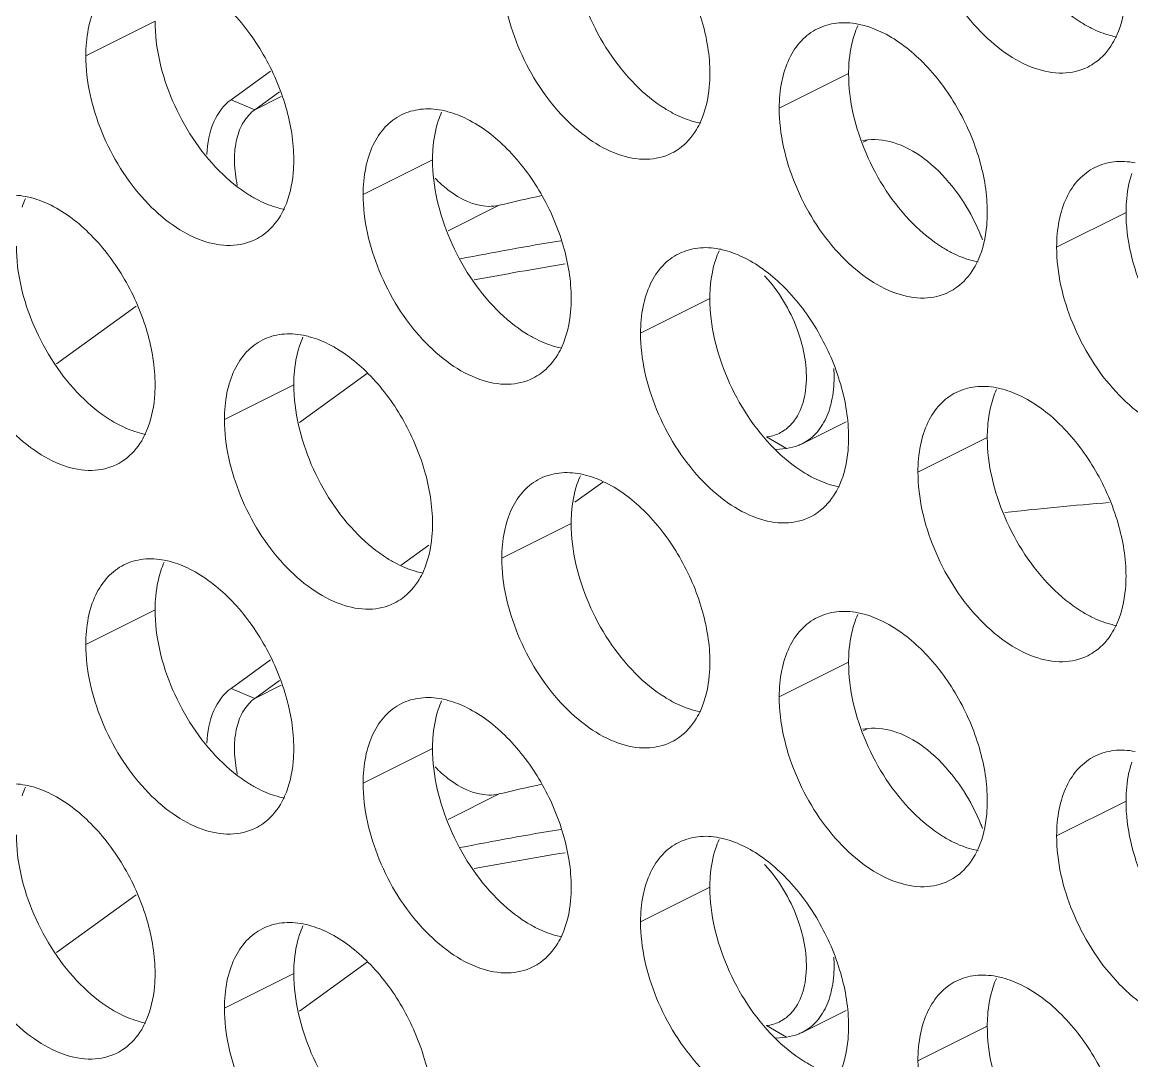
# Model space of a CAD drawing. Header units: millimetres. Extents: x 0 to 2524, y 0 to 1785.
# Drawn here: x 1844.23 to 1853.28, y 800.15 to 808.62 of the extents above; entities that cross this region are included whole.
import ezdxf

# ---------------------------------------------------------------- set-up
doc = ezdxf.new("R2010")
doc.units = ezdxf.units.MM
doc.header["$LTSCALE"] = 0.1
doc.layers.add('标注', color=251, linetype='Continuous', lineweight=9)

msp = doc.modelspace()

# ---------------------------------------------------------------- linework, layer by layer
at = {"layer": '标注'}
for p, q in [((1845.3176, 808.6319), (1844.7519, 808.3491)), ((1845.9371, 807.9904), (1846.2588, 808.2235)), ((1850.9744, 808.2035), (1850.4087, 807.9207)), ((1845.9371, 807.9904), (1846.1303, 807.9089)), ((1846.1303, 807.9089), (1846.3312, 808.0546)), ((1846.1303, 807.9089), (1846.3471, 808.0174)), ((1851.0885, 807.6583), (1851.1307, 807.6634)), ((1851.0941, 807.645), (1851.1307, 807.6634)), ((1847.5803, 807.5005), (1847.0146, 807.2177)), ((1847.7082, 806.9228), (1848.1229, 807.1301)), ((1853.2372, 807.0721), (1852.6715, 806.7893)), ((1849.843, 806.3692), (1849.2774, 806.0863)), ((1845.1625, 806.3073), (1844.5124, 805.8361)), ((1847.0508, 805.7611), (1846.4952, 805.3584)), ((1846.4489, 805.6662), (1845.8832, 805.3834)), ((1850.5963, 805.1861), (1850.9552, 805.3655)), ((1850.3043, 805.2408), (1850.4686, 805.1482)), ((1852.1058, 805.2378), (1851.5401, 804.955)), ((1850.3814, 805.1375), (1850.4686, 805.1482)), ((1848.9686, 804.8736), (1848.7426, 804.7098)), ((1848.7117, 804.5349), (1848.146, 804.252)), ((1847.3245, 804.1958), (1847.5492, 804.3587)), ((1845.3176, 803.8319), (1844.7519, 803.5491)), ((1845.9371, 803.1904), (1846.2588, 803.4235)), ((1850.9744, 803.4035), (1850.4087, 803.1207)), ((1845.9371, 803.1904), (1846.1303, 803.1089)), ((1846.1303, 803.1089), (1846.3312, 803.2546)), ((1846.1303, 803.1089), (1846.3471, 803.2174)), ((1851.0885, 802.8583), (1851.1307, 802.8634)), ((1851.0941, 802.845), (1851.1307, 802.8634)), ((1847.5803, 802.7005), (1847.0146, 802.4177)), ((1847.7082, 802.1228), (1848.1229, 802.3301)), ((1853.2372, 802.2721), (1852.6715, 801.9893)), ((1849.843, 801.5692), (1849.2774, 801.2863)), ((1845.1625, 801.5073), (1844.5124, 801.0361)), ((1847.0508, 800.9611), (1846.4952, 800.5584)), ((1846.4489, 800.8662), (1845.8832, 800.5834)), ((1850.5963, 800.3861), (1850.9552, 800.5655)), ((1850.3043, 800.4408), (1850.4686, 800.3482)), ((1852.1058, 800.4378), (1851.5401, 800.155)), ((1850.3814, 800.3375), (1850.4686, 800.3482))]:
    msp.add_line(p, q, dxfattribs=at)
for centre, radius, start, end in [((1851.7189, 808.2924), 0.734, 155.87957, 161.78032), ((1852.7228, 808.663), 0.4532, 296.52559, 305.90341), ((1846.3124, 807.6578), 0.3102, 125.93748, 128.83937), ((1848.3248, 807.5895), 0.734, 155.87957, 161.78032), ((1849.3287, 807.96), 0.4532, 296.52559, 305.90341), ((1844.9307, 806.8865), 0.734, 155.87957, 161.78032), ((1854.2073, 781.4263), 26.4141, 102.54245, 103.31741), ((1850.5457, 806.2788), 1.6236, 21.72623, 32.78327), ((1845.9346, 807.2571), 0.4532, 296.52559, 305.90341), ((1853.029, 780.1769), 27.0254, 99.37347, 101.14171), ((1850.5709, 806.2888), 1.5965, 20.47854, 21.72497), ((1850.5876, 806.4581), 0.734, 155.87957, 161.78032), ((1852.9718, 779.9649), 27.0323, 99.17529, 100.76862), ((1849.4261, 805.7546), 1.1774, 39.63411, 42.84446), ((1851.5915, 806.8287), 0.4532, 296.52559, 305.90341), ((1847.1934, 805.7552), 0.734, 155.87957, 161.78032), ((1848.1974, 806.1257), 0.4532, 296.52559, 305.90341), ((1849.7447, 805.7264), 1.1116, 359.91611, 3.72336), ((1852.8503, 805.3267), 0.734, 155.87957, 161.78032), ((1850.2408, 805.5887), 0.3607, 314.70551, 321.77347), ((1850.428, 805.5227), 0.3763, 291.06756, 296.55928), ((1850.4269, 805.5246), 0.3786, 296.59018, 305.71684), ((1844.8032, 805.4228), 0.4532, 296.52559, 305.90341), ((1849.4562, 804.6238), 0.734, 155.87957, 161.78032), ((1855.2131, 777.684), 27.1042, 94.47047, 96.27846), ((1850.4601, 804.9944), 0.4532, 296.52559, 305.90341), ((1846.0621, 803.9208), 0.734, 155.87957, 161.78032), ((1847.066, 804.2914), 0.4532, 296.52559, 305.90341), ((1851.7189, 803.4924), 0.734, 155.87957, 161.78032), ((1852.7228, 803.863), 0.4532, 296.52559, 305.90341), ((1846.3124, 802.8578), 0.3102, 125.93748, 128.83937), ((1848.3248, 802.7895), 0.734, 155.87957, 161.78032), ((1849.3287, 803.16), 0.4532, 296.52559, 305.90341), ((1844.9307, 802.0865), 0.734, 155.87957, 161.78032), ((1854.2073, 776.6263), 26.4141, 102.54245, 103.31741), ((1850.5457, 801.4788), 1.6236, 21.72623, 32.78327), ((1845.9346, 802.4571), 0.4532, 296.52559, 305.90341), ((1853.029, 775.3769), 27.0254, 99.37347, 101.14171), ((1850.5709, 801.4888), 1.5965, 20.47854, 21.72497), ((1850.5876, 801.6581), 0.734, 155.87957, 161.78032), ((1852.9718, 775.1649), 27.0323, 99.17529, 100.76862), ((1849.4261, 800.9546), 1.1774, 39.63411, 42.84446), ((1851.5915, 802.0287), 0.4532, 296.52559, 305.90341), ((1847.1934, 800.9552), 0.734, 155.87957, 161.78032), ((1848.1974, 801.3257), 0.4532, 296.52559, 305.90341), ((1849.7447, 800.9264), 1.1116, 359.91611, 3.72336), ((1852.8503, 800.5267), 0.734, 155.87957, 161.78032), ((1850.2408, 800.7887), 0.3607, 314.70551, 321.77347), ((1850.428, 800.7227), 0.3763, 291.06756, 296.55928), ((1850.4269, 800.7246), 0.3786, 296.59018, 305.71684), ((1844.8032, 800.6228), 0.4532, 296.52559, 305.90341)]:
    msp.add_arc(centre, radius, start, end, dxfattribs=at)
for points, knots in [([(1852.9253, 808.2575), (1852.8627, 808.2262), (1852.7127, 808.1922), (1852.4749, 808.24), (1852.2365, 808.3706), (1851.9287, 808.6482), (1851.6427, 809.1109), (1851.5401, 809.5433), (1851.5401, 809.755)], [0, 0, 0, 0, 0.090718, 0.191742, 0.308104, 0.439279, 0.725532, 1, 1, 1, 1]), ([(1848.9945, 809.667), (1849.1152, 809.6067), (1849.3457, 809.4263), (1849.6119, 809.0682), (1849.793, 808.6495), (1849.843, 808.3484), (1849.843, 808.2035)], [0, 0, 0, 0, 0.229676, 0.488215, 0.753207, 1, 1, 1, 1]), ([(1849.2355, 808.1128), (1849.0739, 808.2756), (1848.8229, 808.6628), (1848.7117, 809.1134), (1848.7117, 809.3349)], [0, 0, 0, 0, 0.508684, 1, 1, 1, 1]), ([(1844.7519, 808.3491), (1844.7519, 808.4219), (1844.7639, 808.5609), (1844.8229, 808.751), (1844.9223, 808.9032), (1845.0149, 808.9737), (1845.0638, 808.9981)], [0, 0, 0, 0, 0.289235, 0.54966, 0.782932, 1, 1, 1, 1]), ([(1849.5311, 807.5545), (1849.4685, 807.5233), (1849.3186, 807.4893), (1849.0808, 807.5371), (1848.8424, 807.6677), (1848.5346, 807.9453), (1848.2486, 808.408), (1848.146, 808.8404), (1848.146, 809.052)], [0, 0, 0, 0, 0.090718, 0.191742, 0.308104, 0.439279, 0.725532, 1, 1, 1, 1]), ([(1845.6004, 808.964), (1845.7211, 808.9037), (1845.9516, 808.7234), (1846.2178, 808.3653), (1846.3989, 807.9466), (1846.4489, 807.6455), (1846.4489, 807.5005)], [0, 0, 0, 0, 0.229676, 0.488215, 0.753207, 1, 1, 1, 1]), ([(1853.2372, 808.9064), (1853.2372, 808.8708), (1853.2315, 808.7386), (1853.2022, 808.6059), (1853.1625, 808.5176)], [0, 0, 0, 0, 0.268874, 1, 1, 1, 1]), ([(1852.9543, 808.5743), (1852.9259, 808.5885), (1852.808, 808.655), (1852.7025, 808.7424), (1852.6296, 808.8158)], [0, 0, 0, 0, 0.235002, 1, 1, 1, 1]), ([(1845.8414, 807.4099), (1845.6798, 807.5727), (1845.4288, 807.9598), (1845.3176, 808.4104), (1845.3176, 808.6319)], [0, 0, 0, 0, 0.508684, 1, 1, 1, 1]), ([(1850.7206, 808.5696), (1850.769, 808.5937), (1850.879, 808.6255), (1850.9927, 808.6187), (1851.0496, 808.6078)], [0, 0, 0, 0, 0.482538, 1, 1, 1, 1]), ([(1850.4087, 807.9207), (1850.4087, 807.9935), (1850.4207, 808.1324), (1850.4798, 808.3226), (1850.5791, 808.4748), (1850.6717, 808.5452), (1850.7206, 808.5696)], [0, 0, 0, 0, 0.289235, 0.54966, 0.782932, 1, 1, 1, 1]), ([(1851.0496, 808.6078), (1851.0668, 808.6045), (1851.1384, 808.5879), (1851.2073, 808.5606), (1851.2573, 808.5356)], [0, 0, 0, 0, 0.238696, 1, 1, 1, 1]), ([(1851.2573, 808.5356), (1851.3779, 808.4753), (1851.6084, 808.2949), (1851.8746, 807.9369), (1852.0558, 807.5181), (1852.1058, 807.2171), (1852.1058, 807.0721)], [0, 0, 0, 0, 0.229676, 0.488215, 0.753207, 1, 1, 1, 1]), ([(1853.162, 808.5021), (1853.1448, 808.5054), (1853.0732, 808.522), (1853.0043, 808.5493), (1852.9543, 808.5743)], [0, 0, 0, 0, 0.238696, 1, 1, 1, 1]), ([(1850.9744, 808.2035), (1850.9744, 808.2319), (1850.9781, 808.3394), (1850.9969, 808.4468), (1851.0218, 808.5219)], [0, 0, 0, 0, 0.264225, 1, 1, 1, 1]), ([(1853.1625, 808.5176), (1853.1523, 808.4947), (1853.109, 808.4107), (1853.0449, 808.3366), (1852.9886, 808.2959)], [0, 0, 0, 0, 0.265525, 1, 1, 1, 1]), ([(1846.137, 806.8516), (1846.0744, 806.8203), (1845.9245, 806.7864), (1845.6867, 806.8341), (1845.4483, 806.9648), (1845.1405, 807.2423), (1844.8545, 807.705), (1844.7519, 808.1374), (1844.7519, 808.3491)], [0, 0, 0, 0, 0.090718, 0.191742, 0.308104, 0.439279, 0.725532, 1, 1, 1, 1]), ([(1849.843, 808.2035), (1849.843, 808.1679), (1849.8374, 808.0356), (1849.8081, 807.903), (1849.7684, 807.8146)], [0, 0, 0, 0, 0.268874, 1, 1, 1, 1]), ([(1851.4982, 806.9815), (1851.3367, 807.1442), (1851.0857, 807.5314), (1850.9744, 807.982), (1850.9744, 808.2035)], [0, 0, 0, 0, 0.508684, 1, 1, 1, 1]), ([(1849.5602, 807.8714), (1849.5318, 807.8856), (1849.4139, 807.9521), (1849.3084, 808.0394), (1849.2355, 808.1128)], [0, 0, 0, 0, 0.235002, 1, 1, 1, 1]), ([(1845.7392, 807.5444), (1845.7431, 807.6351), (1845.7725, 807.8032), (1845.8756, 807.9457), (1845.9371, 807.9904)], [0, 0, 0, 0, 0.544183, 1, 1, 1, 1]), ([(1845.9883, 807.2913), (1845.9748, 807.3536), (1845.9588, 807.4747), (1845.9714, 807.6477), (1846.0215, 807.7945), (1846.0828, 807.8713), (1846.1178, 807.8994)], [0, 0, 0, 0, 0.294105, 0.559635, 0.793126, 1, 1, 1, 1]), ([(1847.3265, 807.8667), (1847.3748, 807.8908), (1847.4849, 807.9225), (1847.5986, 807.9157), (1847.6555, 807.9049)], [0, 0, 0, 0, 0.482538, 1, 1, 1, 1]), ([(1847.6555, 807.9049), (1847.6727, 807.9016), (1847.7442, 807.8849), (1847.8131, 807.8577), (1847.8631, 807.8327)], [0, 0, 0, 0, 0.238696, 1, 1, 1, 1]), ([(1851.7939, 806.4231), (1851.7313, 806.3919), (1851.5814, 806.3579), (1851.3436, 806.4057), (1851.1051, 806.5363), (1850.7974, 806.8139), (1850.5113, 807.2766), (1850.4087, 807.709), (1850.4087, 807.9207)], [0, 0, 0, 0, 0.090718, 0.191742, 0.308104, 0.439279, 0.725532, 1, 1, 1, 1]), ([(1847.0146, 807.2177), (1847.0146, 807.2906), (1847.0266, 807.4295), (1847.0857, 807.6197), (1847.185, 807.7719), (1847.2776, 807.8423), (1847.3265, 807.8667)], [0, 0, 0, 0, 0.289235, 0.54966, 0.782932, 1, 1, 1, 1]), ([(1847.5803, 807.5005), (1847.5803, 807.529), (1847.584, 807.6364), (1847.6028, 807.7438), (1847.6276, 807.819)], [0, 0, 0, 0, 0.264225, 1, 1, 1, 1]), ([(1847.8631, 807.8327), (1847.9838, 807.7724), (1848.2143, 807.592), (1848.4805, 807.2339), (1848.6617, 806.8152), (1848.7117, 806.5141), (1848.7117, 806.3692)], [0, 0, 0, 0, 0.229676, 0.488215, 0.753207, 1, 1, 1, 1]), ([(1849.7679, 807.7992), (1849.7507, 807.8025), (1849.6791, 807.8191), (1849.6102, 807.8464), (1849.5602, 807.8714)], [0, 0, 0, 0, 0.238696, 1, 1, 1, 1]), ([(1849.7684, 807.8146), (1849.7581, 807.7917), (1849.7149, 807.7077), (1849.6507, 807.6336), (1849.5945, 807.5929)], [0, 0, 0, 0, 0.265525, 1, 1, 1, 1]), ([(1851.617, 807.4892), (1851.5424, 807.5487), (1851.3906, 807.6425), (1851.2102, 807.6729), (1851.1307, 807.6634)], [0, 0, 0, 0, 0.543816, 1, 1, 1, 1]), ([(1846.4489, 807.5005), (1846.4489, 807.4649), (1846.4432, 807.3327), (1846.414, 807.2), (1846.3743, 807.1117)], [0, 0, 0, 0, 0.268874, 1, 1, 1, 1]), ([(1848.1041, 806.2785), (1847.9425, 806.4413), (1847.6915, 806.8285), (1847.5803, 807.279), (1847.5803, 807.5005)], [0, 0, 0, 0, 0.508684, 1, 1, 1, 1]), ([(1851.9107, 807.1579), (1851.8898, 807.1903), (1851.8052, 807.3116), (1851.7025, 807.421), (1851.617, 807.4892)], [0, 0, 0, 0, 0.260696, 1, 1, 1, 1]), ([(1852.6715, 806.7893), (1852.6715, 806.8621), (1852.6835, 807.0011), (1852.7425, 807.1912), (1852.8419, 807.3435), (1852.9345, 807.4139), (1852.9834, 807.4383)], [0, 0, 0, 0, 0.289235, 0.54966, 0.782932, 1, 1, 1, 1]), ([(1852.9834, 807.4383), (1853.0317, 807.4624), (1853.1418, 807.4941), (1853.2554, 807.4873), (1853.3123, 807.4764)], [0, 0, 0, 0, 0.482538, 1, 1, 1, 1]), ([(1846.1661, 807.1684), (1846.1377, 807.1826), (1846.0197, 807.2491), (1845.9143, 807.3365), (1845.8414, 807.4099)], [0, 0, 0, 0, 0.235002, 1, 1, 1, 1]), ([(1847.6026, 807.3503), (1847.6357, 807.3159), (1847.7574, 807.2044), (1847.9204, 807.1233), (1848.039, 807.1213)], [0, 0, 0, 0, 0.286757, 1, 1, 1, 1]), ([(1853.2372, 807.0721), (1853.2372, 807.1005), (1853.2409, 807.208), (1853.2597, 807.3154), (1853.2845, 807.3905)], [0, 0, 0, 0, 0.264225, 1, 1, 1, 1]), ([(1843.9324, 807.1637), (1843.9807, 807.1878), (1844.0908, 807.2196), (1844.2045, 807.2128), (1844.2613, 807.2019)], [0, 0, 0, 0, 0.482538, 1, 1, 1, 1]), ([(1844.2613, 807.2019), (1844.2786, 807.1986), (1844.3501, 807.182), (1844.419, 807.1547), (1844.469, 807.1297)], [0, 0, 0, 0, 0.238696, 1, 1, 1, 1]), ([(1846.3738, 807.0962), (1846.3566, 807.0995), (1846.285, 807.1162), (1846.2161, 807.1434), (1846.1661, 807.1684)], [0, 0, 0, 0, 0.238696, 1, 1, 1, 1]), ([(1848.3998, 805.7202), (1848.3372, 805.689), (1848.1872, 805.655), (1847.9495, 805.7028), (1847.711, 805.8334), (1847.4032, 806.111), (1847.1172, 806.5736), (1847.0146, 807.0061), (1847.0146, 807.2177)], [0, 0, 0, 0, 0.090718, 0.191742, 0.308104, 0.439279, 0.725532, 1, 1, 1, 1]), ([(1844.469, 807.1297), (1844.5897, 807.0694), (1844.8202, 806.8891), (1845.0864, 806.531), (1845.2675, 806.1123), (1845.3176, 805.8112), (1845.3176, 805.6662)], [0, 0, 0, 0, 0.229676, 0.488215, 0.753207, 1, 1, 1, 1]), ([(1846.3743, 807.1117), (1846.364, 807.0888), (1846.3208, 807.0048), (1846.2566, 806.9307), (1846.2004, 806.89)], [0, 0, 0, 0, 0.265525, 1, 1, 1, 1]), ([(1852.1058, 807.0721), (1852.1058, 807.0365), (1852.1001, 806.9042), (1852.0709, 806.7716), (1852.0312, 806.6833)], [0, 0, 0, 0, 0.268874, 1, 1, 1, 1]), ([(1853.761, 805.8501), (1853.5994, 806.0129), (1853.3484, 806.4), (1853.2372, 806.8506), (1853.2372, 807.0721)], [0, 0, 0, 0, 0.508684, 1, 1, 1, 1]), ([(1851.8229, 806.74), (1851.7945, 806.7542), (1851.6766, 806.8207), (1851.5711, 806.908), (1851.4982, 806.9815)], [0, 0, 0, 0, 0.235002, 1, 1, 1, 1]), ([(1844.71, 805.5756), (1844.5484, 805.7383), (1844.2974, 806.1255), (1844.1862, 806.5761), (1844.1862, 806.7976)], [0, 0, 0, 0, 0.508684, 1, 1, 1, 1]), ([(1849.2774, 806.0863), (1849.2774, 806.1592), (1849.2894, 806.2981), (1849.3484, 806.4883), (1849.4478, 806.6405), (1849.5403, 806.7109), (1849.5893, 806.7353)], [0, 0, 0, 0, 0.289235, 0.54966, 0.782932, 1, 1, 1, 1]), ([(1849.5893, 806.7353), (1849.6376, 806.7594), (1849.7477, 806.7912), (1849.8613, 806.7844), (1849.9182, 806.7735)], [0, 0, 0, 0, 0.482538, 1, 1, 1, 1]), ([(1849.9182, 806.7735), (1849.9354, 806.7702), (1850.007, 806.7536), (1850.0759, 806.7263), (1850.1259, 806.7013)], [0, 0, 0, 0, 0.238696, 1, 1, 1, 1]), ([(1852.0306, 806.6678), (1852.0134, 806.6711), (1851.9419, 806.6877), (1851.8729, 806.715), (1851.8229, 806.74)], [0, 0, 0, 0, 0.238696, 1, 1, 1, 1]), ([(1854.0566, 805.2918), (1853.994, 805.2605), (1853.8441, 805.2266), (1853.6063, 805.2743), (1853.3679, 805.405), (1853.0601, 805.6825), (1852.7741, 806.1452), (1852.6715, 806.5776), (1852.6715, 806.7893)], [0, 0, 0, 0, 0.090718, 0.191742, 0.308104, 0.439279, 0.725532, 1, 1, 1, 1]), ([(1849.843, 806.3692), (1849.843, 806.3976), (1849.8467, 806.505), (1849.8655, 806.6125), (1849.8904, 806.6876)], [0, 0, 0, 0, 0.264225, 1, 1, 1, 1]), ([(1850.1259, 806.7013), (1850.2465, 806.641), (1850.4771, 806.4606), (1850.7433, 806.1026), (1850.9244, 805.6838), (1850.9744, 805.3827), (1850.9744, 805.2378)], [0, 0, 0, 0, 0.229676, 0.488215, 0.753207, 1, 1, 1, 1]), ([(1852.0312, 806.6833), (1852.0209, 806.6604), (1851.9776, 806.5764), (1851.9135, 806.5022), (1851.8573, 806.4615)], [0, 0, 0, 0, 0.265525, 1, 1, 1, 1]), ([(1845.0057, 805.0172), (1844.9431, 804.986), (1844.7931, 804.952), (1844.5553, 804.9998), (1844.3169, 805.1304), (1844.0091, 805.408), (1843.7231, 805.8707), (1843.6205, 806.3031), (1843.6205, 806.5148)], [0, 0, 0, 0, 0.090718, 0.191742, 0.308104, 0.439279, 0.725532, 1, 1, 1, 1]), ([(1850.619, 805.5932), (1850.6453, 805.7456), (1850.5996, 806.0816), (1850.4417, 806.3742), (1850.3328, 806.5056)], [0, 0, 0, 0, 0.475359, 1, 1, 1, 1]), ([(1848.7117, 806.3692), (1848.7117, 806.3336), (1848.706, 806.2013), (1848.6768, 806.0687), (1848.6371, 805.9803)], [0, 0, 0, 0, 0.268874, 1, 1, 1, 1]), ([(1850.3669, 805.1471), (1850.2053, 805.3099), (1849.9543, 805.6971), (1849.843, 806.1477), (1849.843, 806.3692)], [0, 0, 0, 0, 0.508684, 1, 1, 1, 1]), ([(1848.4288, 806.0371), (1848.4004, 806.0513), (1848.2825, 806.1178), (1848.177, 806.2051), (1848.1041, 806.2785)], [0, 0, 0, 0, 0.235002, 1, 1, 1, 1]), ([(1846.1952, 806.0324), (1846.2435, 806.0565), (1846.3535, 806.0882), (1846.4672, 806.0814), (1846.5241, 806.0705)], [0, 0, 0, 0, 0.482538, 1, 1, 1, 1]), ([(1850.6625, 804.5888), (1850.5999, 804.5576), (1850.45, 804.5236), (1850.2122, 804.5714), (1849.9738, 804.702), (1849.666, 804.9796), (1849.38, 805.4423), (1849.2774, 805.8747), (1849.2774, 806.0863)], [0, 0, 0, 0, 0.090718, 0.191742, 0.308104, 0.439279, 0.725532, 1, 1, 1, 1]), ([(1845.8832, 805.3834), (1845.8832, 805.4562), (1845.8953, 805.5952), (1845.9543, 805.7854), (1846.0537, 805.9376), (1846.1462, 806.008), (1846.1952, 806.0324)], [0, 0, 0, 0, 0.289235, 0.54966, 0.782932, 1, 1, 1, 1]), ([(1846.5241, 806.0705), (1846.5413, 806.0672), (1846.6129, 806.0506), (1846.6818, 806.0234), (1846.7318, 805.9984)], [0, 0, 0, 0, 0.238696, 1, 1, 1, 1]), ([(1846.7318, 805.9984), (1846.8524, 805.938), (1847.083, 805.7577), (1847.3492, 805.3996), (1847.5303, 804.9809), (1847.5803, 804.6798), (1847.5803, 804.5349)], [0, 0, 0, 0, 0.229676, 0.488215, 0.753207, 1, 1, 1, 1]), ([(1848.6365, 805.9649), (1848.6193, 805.9682), (1848.5477, 805.9848), (1848.4788, 806.0121), (1848.4288, 806.0371)], [0, 0, 0, 0, 0.238696, 1, 1, 1, 1]), ([(1846.4489, 805.6662), (1846.4489, 805.6947), (1846.4526, 805.8021), (1846.4714, 805.9095), (1846.4963, 805.9846)], [0, 0, 0, 0, 0.264225, 1, 1, 1, 1]), ([(1848.6371, 805.9803), (1848.6268, 805.9574), (1848.5835, 805.8734), (1848.5194, 805.7993), (1848.4631, 805.7586)], [0, 0, 0, 0, 0.265525, 1, 1, 1, 1]), ([(1850.8211, 805.4749), (1850.8269, 805.4939), (1850.8483, 805.5756), (1850.8561, 805.6604), (1850.8562, 805.7248)], [0, 0, 0, 0, 0.236288, 1, 1, 1, 1]), ([(1845.3176, 805.6662), (1845.3176, 805.6306), (1845.3119, 805.4984), (1845.2826, 805.3657), (1845.2429, 805.2774)], [0, 0, 0, 0, 0.268874, 1, 1, 1, 1]), ([(1846.9727, 804.4442), (1846.8112, 804.607), (1846.5602, 804.9941), (1846.4489, 805.4447), (1846.4489, 805.6662)], [0, 0, 0, 0, 0.508684, 1, 1, 1, 1]), ([(1851.852, 805.604), (1851.9003, 805.6281), (1852.0104, 805.6598), (1852.1241, 805.653), (1852.1809, 805.6421)], [0, 0, 0, 0, 0.482538, 1, 1, 1, 1]), ([(1852.1809, 805.6421), (1852.1982, 805.6388), (1852.2697, 805.6222), (1852.3386, 805.5949), (1852.3886, 805.5699)], [0, 0, 0, 0, 0.238696, 1, 1, 1, 1]), ([(1845.0347, 805.3341), (1845.0063, 805.3483), (1844.8884, 805.4148), (1844.7829, 805.5022), (1844.71, 805.5756)], [0, 0, 0, 0, 0.235002, 1, 1, 1, 1]), ([(1850.5242, 805.3655), (1850.5361, 805.3806), (1850.5824, 805.4494), (1850.6081, 805.5306), (1850.619, 805.5932)], [0, 0, 0, 0, 0.2323, 1, 1, 1, 1]), ([(1851.5401, 804.955), (1851.5401, 805.0278), (1851.5521, 805.1667), (1851.6111, 805.3569), (1851.7105, 805.5091), (1851.8031, 805.5795), (1851.852, 805.604)], [0, 0, 0, 0, 0.289235, 0.54966, 0.782932, 1, 1, 1, 1]), ([(1852.1058, 805.2378), (1852.1058, 805.2662), (1852.1095, 805.3737), (1852.1283, 805.4811), (1852.1531, 805.5562)], [0, 0, 0, 0, 0.264225, 1, 1, 1, 1]), ([(1852.3886, 805.5699), (1852.5093, 805.5096), (1852.7398, 805.3293), (1853.006, 804.9712), (1853.1871, 804.5525), (1853.2372, 804.2514), (1853.2372, 804.1064)], [0, 0, 0, 0, 0.229676, 0.488215, 0.753207, 1, 1, 1, 1]), ([(1850.6479, 805.2172), (1850.6883, 805.2463), (1850.7616, 805.3249), (1850.8048, 805.4222), (1850.8211, 805.4749)], [0, 0, 0, 0, 0.474781, 1, 1, 1, 1]), ([(1847.2684, 803.8859), (1847.2058, 803.8547), (1847.0559, 803.8207), (1846.8181, 803.8685), (1846.5797, 803.9991), (1846.2719, 804.2766), (1845.9859, 804.7393), (1845.8832, 805.1717), (1845.8832, 805.3834)], [0, 0, 0, 0, 0.090718, 0.191742, 0.308104, 0.439279, 0.725532, 1, 1, 1, 1]), ([(1845.2424, 805.2619), (1845.2252, 805.2652), (1845.1536, 805.2818), (1845.0847, 805.3091), (1845.0347, 805.3341)], [0, 0, 0, 0, 0.238696, 1, 1, 1, 1]), ([(1845.2429, 805.2774), (1845.2327, 805.2545), (1845.1894, 805.1705), (1845.1253, 805.0964), (1845.069, 805.0557)], [0, 0, 0, 0, 0.265525, 1, 1, 1, 1]), ([(1850.3043, 805.2408), (1850.3398, 805.245), (1850.41, 805.2648), (1850.4692, 805.3073), (1850.4946, 805.3323)], [0, 0, 0, 0, 0.500779, 1, 1, 1, 1]), ([(1850.9744, 805.2378), (1850.9744, 805.2022), (1850.9687, 805.0699), (1850.9395, 804.9373), (1850.8998, 804.8489)], [0, 0, 0, 0, 0.268874, 1, 1, 1, 1]), ([(1852.6296, 804.0158), (1852.468, 804.1786), (1852.217, 804.5657), (1852.1058, 805.0163), (1852.1058, 805.2378)], [0, 0, 0, 0, 0.508684, 1, 1, 1, 1]), ([(1850.6916, 804.9057), (1850.6632, 804.9199), (1850.5452, 804.9864), (1850.4397, 805.0737), (1850.3669, 805.1471)], [0, 0, 0, 0, 0.235002, 1, 1, 1, 1]), ([(1848.4579, 804.901), (1848.5062, 804.9251), (1848.6163, 804.9569), (1848.73, 804.95), (1848.7868, 804.9392)], [0, 0, 0, 0, 0.482538, 1, 1, 1, 1]), ([(1848.7868, 804.9392), (1848.804, 804.9359), (1848.8756, 804.9193), (1848.9445, 804.892), (1848.9945, 804.867)], [0, 0, 0, 0, 0.238696, 1, 1, 1, 1]), ([(1850.8993, 804.8335), (1850.8821, 804.8368), (1850.8105, 804.8534), (1850.7416, 804.8807), (1850.6916, 804.9057)], [0, 0, 0, 0, 0.238696, 1, 1, 1, 1]), ([(1852.9253, 803.4575), (1852.8627, 803.4262), (1852.7127, 803.3922), (1852.4749, 803.44), (1852.2365, 803.5706), (1851.9287, 803.8482), (1851.6427, 804.3109), (1851.5401, 804.7433), (1851.5401, 804.955)], [0, 0, 0, 0, 0.090718, 0.191742, 0.308104, 0.439279, 0.725532, 1, 1, 1, 1]), ([(1848.146, 804.252), (1848.146, 804.3249), (1848.158, 804.4638), (1848.217, 804.654), (1848.3164, 804.8062), (1848.409, 804.8766), (1848.4579, 804.901)], [0, 0, 0, 0, 0.289235, 0.54966, 0.782932, 1, 1, 1, 1]), ([(1848.7117, 804.5349), (1848.7117, 804.5633), (1848.7154, 804.6707), (1848.7342, 804.7781), (1848.759, 804.8533)], [0, 0, 0, 0, 0.264225, 1, 1, 1, 1]), ([(1848.9945, 804.867), (1849.1152, 804.8067), (1849.3457, 804.6263), (1849.6119, 804.2682), (1849.793, 803.8495), (1849.843, 803.5484), (1849.843, 803.4035)], [0, 0, 0, 0, 0.229676, 0.488215, 0.753207, 1, 1, 1, 1]), ([(1850.8998, 804.8489), (1850.8895, 804.826), (1850.8462, 804.7421), (1850.7821, 804.6679), (1850.7259, 804.6272)], [0, 0, 0, 0, 0.265525, 1, 1, 1, 1]), ([(1847.5803, 804.5349), (1847.5803, 804.4992), (1847.5746, 804.367), (1847.5454, 804.2344), (1847.5057, 804.146)], [0, 0, 0, 0, 0.268874, 1, 1, 1, 1]), ([(1849.2355, 803.3128), (1849.0739, 803.4756), (1848.8229, 803.8628), (1848.7117, 804.3134), (1848.7117, 804.5349)], [0, 0, 0, 0, 0.508684, 1, 1, 1, 1]), ([(1847.2975, 804.2027), (1847.269, 804.217), (1847.1511, 804.2835), (1847.0456, 804.3708), (1846.9727, 804.4442)], [0, 0, 0, 0, 0.235002, 1, 1, 1, 1]), ([(1844.7519, 803.5491), (1844.7519, 803.6219), (1844.7639, 803.7609), (1844.8229, 803.951), (1844.9223, 804.1032), (1845.0149, 804.1737), (1845.0638, 804.1981)], [0, 0, 0, 0, 0.289235, 0.54966, 0.782932, 1, 1, 1, 1]), ([(1845.0638, 804.1981), (1845.1121, 804.2222), (1845.2222, 804.2539), (1845.3358, 804.2471), (1845.3927, 804.2362)], [0, 0, 0, 0, 0.482538, 1, 1, 1, 1]), ([(1845.3927, 804.2362), (1845.4099, 804.2329), (1845.4815, 804.2163), (1845.5504, 804.189), (1845.6004, 804.164)], [0, 0, 0, 0, 0.238696, 1, 1, 1, 1]), ([(1847.5052, 804.1306), (1847.4879, 804.1339), (1847.4164, 804.1505), (1847.3475, 804.1777), (1847.2975, 804.2027)], [0, 0, 0, 0, 0.238696, 1, 1, 1, 1]), ([(1849.5311, 802.7545), (1849.4685, 802.7233), (1849.3186, 802.6893), (1849.0808, 802.7371), (1848.8424, 802.8677), (1848.5346, 803.1453), (1848.2486, 803.608), (1848.146, 804.0404), (1848.146, 804.252)], [0, 0, 0, 0, 0.090718, 0.191742, 0.308104, 0.439279, 0.725532, 1, 1, 1, 1]), ([(1845.3176, 803.8319), (1845.3176, 803.8603), (1845.3213, 803.9678), (1845.3401, 804.0752), (1845.3649, 804.1503)], [0, 0, 0, 0, 0.264225, 1, 1, 1, 1]), ([(1845.6004, 804.164), (1845.7211, 804.1037), (1845.9516, 803.9234), (1846.2178, 803.5653), (1846.3989, 803.1466), (1846.4489, 802.8455), (1846.4489, 802.7005)], [0, 0, 0, 0, 0.229676, 0.488215, 0.753207, 1, 1, 1, 1]), ([(1847.5057, 804.146), (1847.4954, 804.1231), (1847.4521, 804.0391), (1847.388, 803.965), (1847.3318, 803.9243)], [0, 0, 0, 0, 0.265525, 1, 1, 1, 1]), ([(1853.2372, 804.1064), (1853.2372, 804.0708), (1853.2315, 803.9386), (1853.2022, 803.8059), (1853.1625, 803.7176)], [0, 0, 0, 0, 0.268874, 1, 1, 1, 1]), ([(1852.9543, 803.7743), (1852.9259, 803.7885), (1852.808, 803.855), (1852.7025, 803.9424), (1852.6296, 804.0158)], [0, 0, 0, 0, 0.235002, 1, 1, 1, 1]), ([(1845.8414, 802.6099), (1845.6798, 802.7727), (1845.4288, 803.1598), (1845.3176, 803.6104), (1845.3176, 803.8319)], [0, 0, 0, 0, 0.508684, 1, 1, 1, 1]), ([(1850.7206, 803.7696), (1850.769, 803.7937), (1850.879, 803.8255), (1850.9927, 803.8187), (1851.0496, 803.8078)], [0, 0, 0, 0, 0.482538, 1, 1, 1, 1]), ([(1850.4087, 803.1207), (1850.4087, 803.1935), (1850.4207, 803.3324), (1850.4798, 803.5226), (1850.5791, 803.6748), (1850.6717, 803.7452), (1850.7206, 803.7696)], [0, 0, 0, 0, 0.289235, 0.54966, 0.782932, 1, 1, 1, 1]), ([(1851.0496, 803.8078), (1851.0668, 803.8045), (1851.1384, 803.7879), (1851.2073, 803.7606), (1851.2573, 803.7356)], [0, 0, 0, 0, 0.238696, 1, 1, 1, 1]), ([(1851.2573, 803.7356), (1851.3779, 803.6753), (1851.6084, 803.4949), (1851.8746, 803.1369), (1852.0558, 802.7181), (1852.1058, 802.4171), (1852.1058, 802.2721)], [0, 0, 0, 0, 0.229676, 0.488215, 0.753207, 1, 1, 1, 1]), ([(1853.162, 803.7021), (1853.1448, 803.7054), (1853.0732, 803.722), (1853.0043, 803.7493), (1852.9543, 803.7743)], [0, 0, 0, 0, 0.238696, 1, 1, 1, 1]), ([(1850.9744, 803.4035), (1850.9744, 803.4319), (1850.9781, 803.5394), (1850.9969, 803.6468), (1851.0218, 803.7219)], [0, 0, 0, 0, 0.264225, 1, 1, 1, 1]), ([(1853.1625, 803.7176), (1853.1523, 803.6947), (1853.109, 803.6107), (1853.0449, 803.5366), (1852.9886, 803.4959)], [0, 0, 0, 0, 0.265525, 1, 1, 1, 1]), ([(1846.137, 802.0516), (1846.0744, 802.0203), (1845.9245, 801.9864), (1845.6867, 802.0341), (1845.4483, 802.1648), (1845.1405, 802.4423), (1844.8545, 802.905), (1844.7519, 803.3374), (1844.7519, 803.5491)], [0, 0, 0, 0, 0.090718, 0.191742, 0.308104, 0.439279, 0.725532, 1, 1, 1, 1]), ([(1849.843, 803.4035), (1849.843, 803.3679), (1849.8374, 803.2356), (1849.8081, 803.103), (1849.7684, 803.0146)], [0, 0, 0, 0, 0.268874, 1, 1, 1, 1]), ([(1851.4982, 802.1815), (1851.3367, 802.3442), (1851.0857, 802.7314), (1850.9744, 803.182), (1850.9744, 803.4035)], [0, 0, 0, 0, 0.508684, 1, 1, 1, 1]), ([(1849.5602, 803.0714), (1849.5318, 803.0856), (1849.4139, 803.1521), (1849.3084, 803.2394), (1849.2355, 803.3128)], [0, 0, 0, 0, 0.235002, 1, 1, 1, 1]), ([(1845.7392, 802.7444), (1845.7431, 802.8351), (1845.7725, 803.0032), (1845.8756, 803.1457), (1845.9371, 803.1904)], [0, 0, 0, 0, 0.544183, 1, 1, 1, 1]), ([(1845.9883, 802.4913), (1845.9748, 802.5536), (1845.9588, 802.6747), (1845.9714, 802.8477), (1846.0215, 802.9945), (1846.0828, 803.0713), (1846.1178, 803.0994)], [0, 0, 0, 0, 0.294105, 0.559635, 0.793126, 1, 1, 1, 1]), ([(1847.3265, 803.0667), (1847.3748, 803.0908), (1847.4849, 803.1225), (1847.5986, 803.1157), (1847.6555, 803.1049)], [0, 0, 0, 0, 0.482538, 1, 1, 1, 1]), ([(1847.6555, 803.1049), (1847.6727, 803.1016), (1847.7442, 803.0849), (1847.8131, 803.0577), (1847.8631, 803.0327)], [0, 0, 0, 0, 0.238696, 1, 1, 1, 1]), ([(1851.7939, 801.6231), (1851.7313, 801.5919), (1851.5814, 801.5579), (1851.3436, 801.6057), (1851.1051, 801.7363), (1850.7974, 802.0139), (1850.5113, 802.4766), (1850.4087, 802.909), (1850.4087, 803.1207)], [0, 0, 0, 0, 0.090718, 0.191742, 0.308104, 0.439279, 0.725532, 1, 1, 1, 1]), ([(1847.0146, 802.4177), (1847.0146, 802.4906), (1847.0266, 802.6295), (1847.0857, 802.8197), (1847.185, 802.9719), (1847.2776, 803.0423), (1847.3265, 803.0667)], [0, 0, 0, 0, 0.289235, 0.54966, 0.782932, 1, 1, 1, 1]), ([(1847.5803, 802.7005), (1847.5803, 802.729), (1847.584, 802.8364), (1847.6028, 802.9438), (1847.6276, 803.019)], [0, 0, 0, 0, 0.264225, 1, 1, 1, 1]), ([(1847.8631, 803.0327), (1847.9838, 802.9724), (1848.2143, 802.792), (1848.4805, 802.4339), (1848.6617, 802.0152), (1848.7117, 801.7141), (1848.7117, 801.5692)], [0, 0, 0, 0, 0.229676, 0.488215, 0.753207, 1, 1, 1, 1]), ([(1849.7679, 802.9992), (1849.7507, 803.0025), (1849.6791, 803.0191), (1849.6102, 803.0464), (1849.5602, 803.0714)], [0, 0, 0, 0, 0.238696, 1, 1, 1, 1]), ([(1849.7684, 803.0146), (1849.7581, 802.9917), (1849.7149, 802.9077), (1849.6507, 802.8336), (1849.5945, 802.7929)], [0, 0, 0, 0, 0.265525, 1, 1, 1, 1]), ([(1851.617, 802.6892), (1851.5424, 802.7487), (1851.3906, 802.8425), (1851.2102, 802.8729), (1851.1307, 802.8634)], [0, 0, 0, 0, 0.543816, 1, 1, 1, 1]), ([(1846.4489, 802.7005), (1846.4489, 802.6649), (1846.4432, 802.5327), (1846.414, 802.4), (1846.3743, 802.3117)], [0, 0, 0, 0, 0.268874, 1, 1, 1, 1]), ([(1848.1041, 801.4785), (1847.9425, 801.6413), (1847.6915, 802.0285), (1847.5803, 802.479), (1847.5803, 802.7005)], [0, 0, 0, 0, 0.508684, 1, 1, 1, 1]), ([(1851.9107, 802.3579), (1851.8898, 802.3903), (1851.8052, 802.5116), (1851.7025, 802.621), (1851.617, 802.6892)], [0, 0, 0, 0, 0.260696, 1, 1, 1, 1]), ([(1852.9834, 802.6383), (1853.0317, 802.6624), (1853.1418, 802.6941), (1853.2554, 802.6873), (1853.3123, 802.6764)], [0, 0, 0, 0, 0.482538, 1, 1, 1, 1]), ([(1846.1661, 802.3684), (1846.1377, 802.3826), (1846.0197, 802.4491), (1845.9143, 802.5365), (1845.8414, 802.6099)], [0, 0, 0, 0, 0.235002, 1, 1, 1, 1]), ([(1847.6026, 802.5503), (1847.6357, 802.5159), (1847.7574, 802.4044), (1847.9204, 802.3233), (1848.039, 802.3213)], [0, 0, 0, 0, 0.286757, 1, 1, 1, 1]), ([(1852.6715, 801.9893), (1852.6715, 802.0621), (1852.6835, 802.2011), (1852.7425, 802.3912), (1852.8419, 802.5435), (1852.9345, 802.6139), (1852.9834, 802.6383)], [0, 0, 0, 0, 0.289235, 0.54966, 0.782932, 1, 1, 1, 1]), ([(1853.2372, 802.2721), (1853.2372, 802.3005), (1853.2409, 802.408), (1853.2597, 802.5154), (1853.2845, 802.5905)], [0, 0, 0, 0, 0.264225, 1, 1, 1, 1]), ([(1843.9324, 802.3637), (1843.9807, 802.3878), (1844.0908, 802.4196), (1844.2045, 802.4128), (1844.2613, 802.4019)], [0, 0, 0, 0, 0.482538, 1, 1, 1, 1]), ([(1844.2613, 802.4019), (1844.2786, 802.3986), (1844.3501, 802.382), (1844.419, 802.3547), (1844.469, 802.3297)], [0, 0, 0, 0, 0.238696, 1, 1, 1, 1]), ([(1846.3738, 802.2962), (1846.3566, 802.2995), (1846.285, 802.3162), (1846.2161, 802.3434), (1846.1661, 802.3684)], [0, 0, 0, 0, 0.238696, 1, 1, 1, 1]), ([(1848.3998, 800.9202), (1848.3372, 800.889), (1848.1872, 800.855), (1847.9495, 800.9028), (1847.711, 801.0334), (1847.4032, 801.311), (1847.1172, 801.7736), (1847.0146, 802.2061), (1847.0146, 802.4177)], [0, 0, 0, 0, 0.090718, 0.191742, 0.308104, 0.439279, 0.725532, 1, 1, 1, 1]), ([(1844.469, 802.3297), (1844.5897, 802.2694), (1844.8202, 802.0891), (1845.0864, 801.731), (1845.2675, 801.3123), (1845.3176, 801.0112), (1845.3176, 800.8662)], [0, 0, 0, 0, 0.229676, 0.488215, 0.753207, 1, 1, 1, 1]), ([(1846.3743, 802.3117), (1846.364, 802.2888), (1846.3208, 802.2048), (1846.2566, 802.1307), (1846.2004, 802.09)], [0, 0, 0, 0, 0.265525, 1, 1, 1, 1]), ([(1852.1058, 802.2721), (1852.1058, 802.2365), (1852.1001, 802.1042), (1852.0709, 801.9716), (1852.0312, 801.8833)], [0, 0, 0, 0, 0.268874, 1, 1, 1, 1]), ([(1853.761, 801.0501), (1853.5994, 801.2129), (1853.3484, 801.6), (1853.2372, 802.0506), (1853.2372, 802.2721)], [0, 0, 0, 0, 0.508684, 1, 1, 1, 1]), ([(1851.8229, 801.94), (1851.7945, 801.9542), (1851.6766, 802.0207), (1851.5711, 802.108), (1851.4982, 802.1815)], [0, 0, 0, 0, 0.235002, 1, 1, 1, 1]), ([(1844.71, 800.7756), (1844.5484, 800.9383), (1844.2974, 801.3255), (1844.1862, 801.7761), (1844.1862, 801.9976)], [0, 0, 0, 0, 0.508684, 1, 1, 1, 1]), ([(1849.2774, 801.2863), (1849.2774, 801.3592), (1849.2894, 801.4981), (1849.3484, 801.6883), (1849.4478, 801.8405), (1849.5403, 801.9109), (1849.5893, 801.9353)], [0, 0, 0, 0, 0.289235, 0.54966, 0.782932, 1, 1, 1, 1]), ([(1849.5893, 801.9353), (1849.6376, 801.9594), (1849.7477, 801.9912), (1849.8613, 801.9844), (1849.9182, 801.9735)], [0, 0, 0, 0, 0.482538, 1, 1, 1, 1]), ([(1849.9182, 801.9735), (1849.9354, 801.9702), (1850.007, 801.9536), (1850.0759, 801.9263), (1850.1259, 801.9013)], [0, 0, 0, 0, 0.238696, 1, 1, 1, 1]), ([(1852.0306, 801.8678), (1852.0134, 801.8711), (1851.9419, 801.8877), (1851.8729, 801.915), (1851.8229, 801.94)], [0, 0, 0, 0, 0.238696, 1, 1, 1, 1]), ([(1854.0566, 800.4918), (1853.994, 800.4605), (1853.8441, 800.4266), (1853.6063, 800.4743), (1853.3679, 800.605), (1853.0601, 800.8825), (1852.7741, 801.3452), (1852.6715, 801.7776), (1852.6715, 801.9893)], [0, 0, 0, 0, 0.090718, 0.191742, 0.308104, 0.439279, 0.725532, 1, 1, 1, 1]), ([(1849.843, 801.5692), (1849.843, 801.5976), (1849.8467, 801.705), (1849.8655, 801.8125), (1849.8904, 801.8876)], [0, 0, 0, 0, 0.264225, 1, 1, 1, 1]), ([(1850.1259, 801.9013), (1850.2465, 801.841), (1850.4771, 801.6606), (1850.7433, 801.3026), (1850.9244, 800.8838), (1850.9744, 800.5827), (1850.9744, 800.4378)], [0, 0, 0, 0, 0.229676, 0.488215, 0.753207, 1, 1, 1, 1]), ([(1852.0312, 801.8833), (1852.0209, 801.8604), (1851.9776, 801.7764), (1851.9135, 801.7022), (1851.8573, 801.6615)], [0, 0, 0, 0, 0.265525, 1, 1, 1, 1]), ([(1845.0057, 800.2172), (1844.9431, 800.186), (1844.7931, 800.152), (1844.5553, 800.1998), (1844.3169, 800.3304), (1844.0091, 800.608), (1843.7231, 801.0707), (1843.6205, 801.5031), (1843.6205, 801.7148)], [0, 0, 0, 0, 0.090718, 0.191742, 0.308104, 0.439279, 0.725532, 1, 1, 1, 1]), ([(1850.619, 800.7932), (1850.6453, 800.9456), (1850.5996, 801.2816), (1850.4417, 801.5742), (1850.3328, 801.7056)], [0, 0, 0, 0, 0.475359, 1, 1, 1, 1]), ([(1848.7117, 801.5692), (1848.7117, 801.5336), (1848.706, 801.4013), (1848.6768, 801.2687), (1848.6371, 801.1803)], [0, 0, 0, 0, 0.268874, 1, 1, 1, 1]), ([(1850.3669, 800.3471), (1850.2053, 800.5099), (1849.9543, 800.8971), (1849.843, 801.3477), (1849.843, 801.5692)], [0, 0, 0, 0, 0.508684, 1, 1, 1, 1]), ([(1848.4288, 801.2371), (1848.4004, 801.2513), (1848.2825, 801.3178), (1848.177, 801.4051), (1848.1041, 801.4785)], [0, 0, 0, 0, 0.235002, 1, 1, 1, 1]), ([(1846.1952, 801.2324), (1846.2435, 801.2565), (1846.3535, 801.2882), (1846.4672, 801.2814), (1846.5241, 801.2705)], [0, 0, 0, 0, 0.482538, 1, 1, 1, 1]), ([(1850.6625, 799.7888), (1850.5999, 799.7576), (1850.45, 799.7236), (1850.2122, 799.7714), (1849.9738, 799.902), (1849.666, 800.1796), (1849.38, 800.6423), (1849.2774, 801.0747), (1849.2774, 801.2863)], [0, 0, 0, 0, 0.090718, 0.191742, 0.308104, 0.439279, 0.725532, 1, 1, 1, 1]), ([(1845.8832, 800.5834), (1845.8832, 800.6562), (1845.8953, 800.7952), (1845.9543, 800.9854), (1846.0537, 801.1376), (1846.1462, 801.208), (1846.1952, 801.2324)], [0, 0, 0, 0, 0.289235, 0.54966, 0.782932, 1, 1, 1, 1]), ([(1846.5241, 801.2705), (1846.5413, 801.2672), (1846.6129, 801.2506), (1846.6818, 801.2234), (1846.7318, 801.1984)], [0, 0, 0, 0, 0.238696, 1, 1, 1, 1]), ([(1846.7318, 801.1984), (1846.8524, 801.138), (1847.083, 800.9577), (1847.3492, 800.5996), (1847.5303, 800.1809), (1847.5803, 799.8798), (1847.5803, 799.7349)], [0, 0, 0, 0, 0.229676, 0.488215, 0.753207, 1, 1, 1, 1]), ([(1848.6365, 801.1649), (1848.6193, 801.1682), (1848.5477, 801.1848), (1848.4788, 801.2121), (1848.4288, 801.2371)], [0, 0, 0, 0, 0.238696, 1, 1, 1, 1]), ([(1846.4489, 800.8662), (1846.4489, 800.8947), (1846.4526, 801.0021), (1846.4714, 801.1095), (1846.4963, 801.1846)], [0, 0, 0, 0, 0.264225, 1, 1, 1, 1]), ([(1848.6371, 801.1803), (1848.6268, 801.1574), (1848.5835, 801.0734), (1848.5194, 800.9993), (1848.4631, 800.9586)], [0, 0, 0, 0, 0.265525, 1, 1, 1, 1]), ([(1850.8211, 800.6749), (1850.8269, 800.6939), (1850.8483, 800.7756), (1850.8561, 800.8604), (1850.8562, 800.9248)], [0, 0, 0, 0, 0.236288, 1, 1, 1, 1]), ([(1845.3176, 800.8662), (1845.3176, 800.8306), (1845.3119, 800.6984), (1845.2826, 800.5657), (1845.2429, 800.4774)], [0, 0, 0, 0, 0.268874, 1, 1, 1, 1]), ([(1846.9727, 799.6442), (1846.8112, 799.807), (1846.5602, 800.1941), (1846.4489, 800.6447), (1846.4489, 800.8662)], [0, 0, 0, 0, 0.508684, 1, 1, 1, 1]), ([(1851.852, 800.804), (1851.9003, 800.8281), (1852.0104, 800.8598), (1852.1241, 800.853), (1852.1809, 800.8421)], [0, 0, 0, 0, 0.482538, 1, 1, 1, 1]), ([(1852.1809, 800.8421), (1852.1982, 800.8388), (1852.2697, 800.8222), (1852.3386, 800.7949), (1852.3886, 800.7699)], [0, 0, 0, 0, 0.238696, 1, 1, 1, 1]), ([(1845.0347, 800.5341), (1845.0063, 800.5483), (1844.8884, 800.6148), (1844.7829, 800.7022), (1844.71, 800.7756)], [0, 0, 0, 0, 0.235002, 1, 1, 1, 1]), ([(1850.5242, 800.5655), (1850.5361, 800.5806), (1850.5824, 800.6494), (1850.6081, 800.7306), (1850.619, 800.7932)], [0, 0, 0, 0, 0.2323, 1, 1, 1, 1]), ([(1851.5401, 800.155), (1851.5401, 800.2278), (1851.5521, 800.3667), (1851.6111, 800.5569), (1851.7105, 800.7091), (1851.8031, 800.7795), (1851.852, 800.804)], [0, 0, 0, 0, 0.289235, 0.54966, 0.782932, 1, 1, 1, 1]), ([(1852.1058, 800.4378), (1852.1058, 800.4662), (1852.1095, 800.5737), (1852.1283, 800.6811), (1852.1531, 800.7562)], [0, 0, 0, 0, 0.264225, 1, 1, 1, 1]), ([(1852.3886, 800.7699), (1852.5093, 800.7096), (1852.7398, 800.5293), (1853.006, 800.1712), (1853.1871, 799.7525), (1853.2372, 799.4514), (1853.2372, 799.3064)], [0, 0, 0, 0, 0.229676, 0.488215, 0.753207, 1, 1, 1, 1]), ([(1850.6479, 800.4172), (1850.6883, 800.4463), (1850.7616, 800.5249), (1850.8048, 800.6222), (1850.8211, 800.6749)], [0, 0, 0, 0, 0.474781, 1, 1, 1, 1]), ([(1847.2684, 799.0859), (1847.2058, 799.0547), (1847.0559, 799.0207), (1846.8181, 799.0685), (1846.5797, 799.1991), (1846.2719, 799.4766), (1845.9859, 799.9393), (1845.8832, 800.3717), (1845.8832, 800.5834)], [0, 0, 0, 0, 0.090718, 0.191742, 0.308104, 0.439279, 0.725532, 1, 1, 1, 1]), ([(1845.2424, 800.4619), (1845.2252, 800.4652), (1845.1536, 800.4818), (1845.0847, 800.5091), (1845.0347, 800.5341)], [0, 0, 0, 0, 0.238696, 1, 1, 1, 1]), ([(1845.2429, 800.4774), (1845.2327, 800.4545), (1845.1894, 800.3705), (1845.1253, 800.2964), (1845.069, 800.2557)], [0, 0, 0, 0, 0.265525, 1, 1, 1, 1]), ([(1850.3043, 800.4408), (1850.3398, 800.445), (1850.41, 800.4648), (1850.4692, 800.5073), (1850.4946, 800.5323)], [0, 0, 0, 0, 0.500779, 1, 1, 1, 1]), ([(1850.9744, 800.4378), (1850.9744, 800.4022), (1850.9687, 800.2699), (1850.9395, 800.1373), (1850.8998, 800.0489)], [0, 0, 0, 0, 0.268874, 1, 1, 1, 1]), ([(1852.6296, 799.2158), (1852.468, 799.3786), (1852.217, 799.7657), (1852.1058, 800.2163), (1852.1058, 800.4378)], [0, 0, 0, 0, 0.508684, 1, 1, 1, 1]), ([(1850.6916, 800.1057), (1850.6632, 800.1199), (1850.5452, 800.1864), (1850.4397, 800.2737), (1850.3669, 800.3471)], [0, 0, 0, 0, 0.235002, 1, 1, 1, 1]), ([(1852.9253, 798.6575), (1852.8627, 798.6262), (1852.7127, 798.5922), (1852.4749, 798.64), (1852.2365, 798.7706), (1851.9287, 799.0482), (1851.6427, 799.5109), (1851.5401, 799.9433), (1851.5401, 800.155)], [0, 0, 0, 0, 0.090718, 0.191742, 0.308104, 0.439279, 0.725532, 1, 1, 1, 1])]:
    msp.add_open_spline(points, degree=3, knots=knots, dxfattribs=at)
for points in [[(1848.039, 807.1213), (1848.0671, 807.1208), (1848.0956, 807.1236), (1848.1229, 807.1301)], [(1850.4686, 805.1482), (1850.5009, 805.152), (1850.533, 805.1598), (1850.5633, 805.1715)], [(1848.039, 802.3213), (1848.0671, 802.3208), (1848.0956, 802.3236), (1848.1229, 802.3301)], [(1850.4686, 800.3482), (1850.5009, 800.352), (1850.533, 800.3598), (1850.5633, 800.3715)]]:
    msp.add_open_spline(points, degree=3, dxfattribs=at)

doc.saveas('drawing.dxf')
